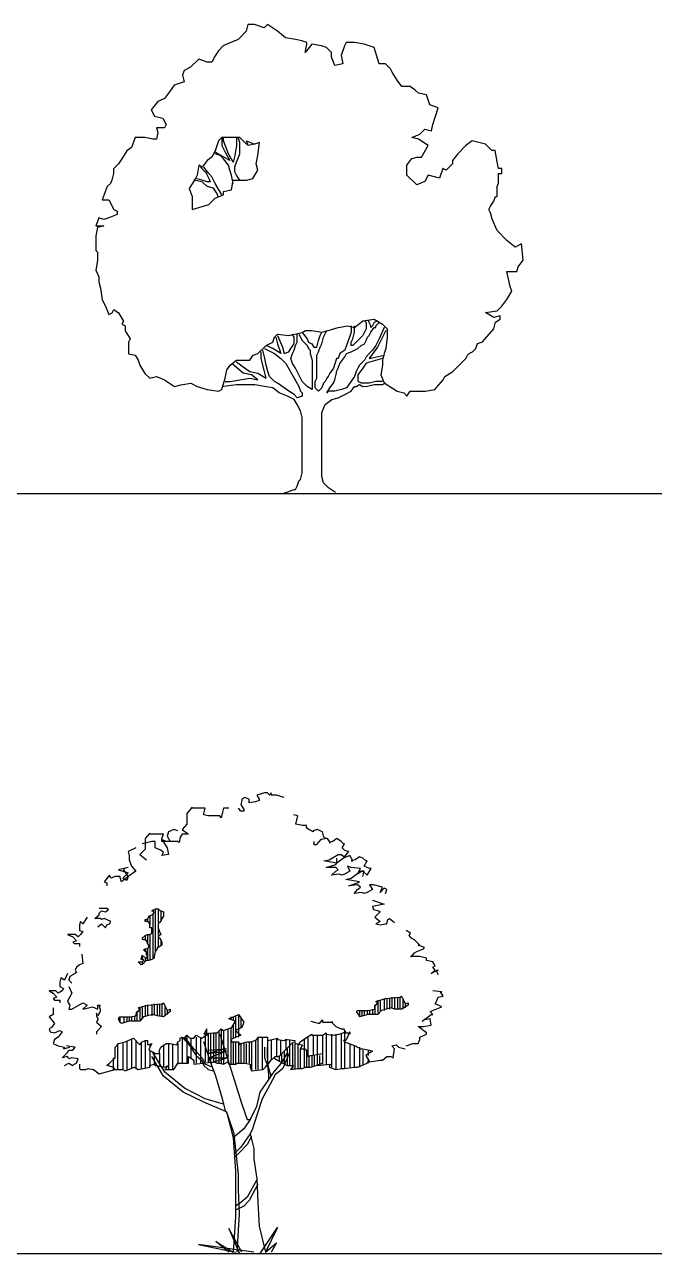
# Model space of a CAD drawing. Header units: millimetres. Extents: x 87938 to 265635, y 330093 to 434310.
# Drawn here: x 154662 to 168151, y 381523 to 407857 of the extents above; entities that cross this region are included whole.
import ezdxf

# ---------------------------------------------------------------- set-up
doc = ezdxf.new("R2010")
doc.units = ezdxf.units.MM
doc.layers.add('www.cad-blocks.net', color=7, linetype='Continuous')

# ---------------------------------------------------------------- blocks, each defined once
blk = doc.blocks.new('A$C095515B6')
for p, q in [((3261, 10052), (3225, 9911)), ((3402, 10052), (3261, 10052)), ((3610, 9984), (3402, 10052)), ((3682, 10052), (3610, 9984)), ((3891, 9912), (3682, 10052)), ((3085, 9771), (3049, 9735)), ((3225, 9911), (3085, 9771)), ((4067, 9771), (3891, 9912)), ((4276, 9735), (4067, 9771)), ((2628, 9490), (2560, 9386)), ((2732, 9594), (2628, 9490)), ((2805, 9631), (2732, 9594)), ((3049, 9735), (2805, 9631)), ((4416, 9703), (4276, 9735)), ((4524, 9667), (4416, 9703)), ((4629, 9631), (4488, 9455)), ((4488, 9455), (4524, 9631)), ((4524, 9631), (4524, 9667)), ((4837, 9595), (4629, 9631)), ((4945, 9563), (4837, 9595)), ((5050, 9455), (4945, 9563)), ((5330, 9596), (5258, 9387)), ((5366, 9668), (5330, 9596)), ((5539, 9668), (5366, 9668)), ((5751, 9632), (5539, 9668)), ((5960, 9564), (5751, 9632)), ((6068, 9211), (5960, 9564)), ((2207, 9314), (2031, 9141)), ((2384, 9246), (2207, 9314)), ((2488, 9246), (2384, 9246)), ((2560, 9386), (2488, 9246)), ((5050, 9351), (5050, 9455)), ((5118, 9175), (5050, 9351)), ((5258, 9387), (5294, 9211)), ((1891, 9069), (1859, 8965)), ((1859, 8965), (1891, 8824)), ((2031, 9141), (1891, 9069)), ((5294, 9211), (5118, 9175)), ((6208, 9211), (6068, 9211)), ((6313, 9107), (6208, 9211)), ((6349, 9035), (6313, 9107)), ((6453, 8862), (6349, 9035)), ((1682, 8752), (1578, 8612)), ((1891, 8824), (1682, 8752)), ((6557, 8722), (6453, 8862)), ((6734, 8722), (6557, 8722)), ((6838, 8650), (6734, 8722)), ((1470, 8471), (1330, 8403)), ((1578, 8612), (1470, 8471)), ((6910, 8582), (6838, 8650)), ((7083, 8546), (6910, 8582)), ((7155, 8334), (7083, 8546)), ((1330, 8403), (1190, 8227)), ((1190, 8227), (1262, 8086)), ((7331, 8266), (7155, 8334)), ((7223, 7913), (7331, 8266)), ((1262, 8086), (1438, 8050)), ((1438, 8050), (1506, 7910)), ((1506, 7910), (1470, 7842)), ((7191, 7772), (7223, 7913)), ((1470, 7842), (1298, 7842)), ((1298, 7842), (1330, 7738)), ((1330, 7738), (1298, 7597)), ((6770, 7632), (6943, 7704)), ((6943, 7704), (7051, 7808)), ((7051, 7808), (7191, 7772)), ((769, 7421), (665, 7348)), ((841, 7629), (769, 7421)), ((1049, 7629), (841, 7629)), ((1226, 7597), (1049, 7629)), ((1298, 7597), (1226, 7597)), ((2629, 7562), (2561, 7349)), ((2701, 7630), (2629, 7562)), ((2733, 7630), (2701, 7598)), ((2805, 7630), (2701, 7630)), ((2701, 7598), (2701, 7458)), ((2701, 7458), (2769, 7317)), ((2733, 7562), (2733, 7630)), ((2842, 7281), (2733, 7562)), ((2946, 7630), (2805, 7630)), ((3086, 7630), (2946, 7630)), ((3014, 7458), (2982, 7245)), ((3014, 7630), (3014, 7458)), ((3086, 7526), (3050, 7630)), ((3190, 7526), (3086, 7630)), ((3086, 7281), (3086, 7526)), ((3263, 7458), (3190, 7526)), ((3263, 7458), (3226, 7562)), ((3226, 7562), (3403, 7490)), ((3403, 7490), (3263, 7458)), ((3403, 7490), (3263, 7458)), ((3507, 7526), (3403, 7490)), ((3471, 7246), (3507, 7526)), ((6911, 7600), (6770, 7632)), ((7119, 7460), (6911, 7600)), ((6979, 7211), (7119, 7460)), ((7925, 7460), (7753, 7284)), ((8065, 7564), (7925, 7460)), ((8206, 7528), (8065, 7564)), ((8346, 7492), (8206, 7528)), ((8486, 7352), (8346, 7492)), ((561, 7176), (488, 7068)), ((665, 7348), (561, 7176)), ((2385, 7141), (2281, 7000)), ((2489, 7209), (2385, 7141)), ((2561, 7349), (2489, 7209)), ((2874, 7141), (2561, 7317)), ((2665, 7245), (2561, 7281)), ((2733, 7177), (2665, 7245)), ((2842, 7037), (2733, 7177)), ((2769, 7317), (2874, 7141)), ((2946, 7105), (2842, 7281)), ((2982, 7245), (2946, 7105)), ((3014, 7105), (3086, 7281)), ((3435, 7069), (3471, 7246)), ((6662, 7038), (6770, 7179)), ((6770, 7179), (6875, 7211)), ((6875, 7211), (6979, 7211)), ((7753, 7284), (7644, 7143)), ((7644, 7143), (7644, 7071)), ((8558, 7352), (8486, 7352)), ((8595, 7108), (8558, 7352)), ((384, 6859), (348, 6719)), ((488, 7068), (384, 6964)), ((384, 6964), (384, 6859)), ((2208, 7036), (2172, 6824)), ((2281, 7000), (2208, 7036)), ((2244, 7000), (2313, 6928)), ((2421, 6860), (2313, 7000)), ((2313, 6928), (2349, 6896)), ((2349, 6896), (2385, 6824)), ((2489, 6788), (2421, 6860)), ((2874, 6929), (2842, 7037)), ((2910, 6824), (2874, 6929)), ((2982, 7001), (3014, 7105)), ((2982, 6897), (2982, 7001)), ((3014, 6824), (2982, 6897)), ((3367, 6756), (3471, 6929)), ((3471, 6929), (3435, 7069)), ((6662, 6826), (6662, 7038)), ((7436, 6967), (7364, 6758)), ((7504, 6931), (7436, 6967)), ((7644, 7071), (7504, 6931)), ((8627, 6967), (8595, 7108)), ((8699, 6967), (8627, 6967)), ((8627, 6759), (8627, 6863)), ((8627, 6863), (8699, 6863)), ((8699, 6863), (8699, 6967)), ((316, 6647), (244, 6579)), ((348, 6719), (316, 6647)), ((2140, 6756), (2000, 6543)), ((2281, 6684), (2104, 6720)), ((2172, 6824), (2140, 6756)), ((2281, 6720), (2140, 6756)), ((2385, 6684), (2281, 6720)), ((2385, 6580), (2281, 6684)), ((2385, 6824), (2421, 6756)), ((2453, 6684), (2385, 6684)), ((2421, 6756), (2453, 6684)), ((2561, 6648), (2489, 6788)), ((2702, 6403), (2561, 6648)), ((2946, 6648), (2910, 6824)), ((2910, 6508), (2946, 6720)), ((2946, 6720), (3227, 6720)), ((3086, 6720), (3014, 6824)), ((3227, 6720), (3367, 6756)), ((6875, 6618), (6662, 6826)), ((7051, 6686), (6875, 6618)), ((7119, 6826), (7051, 6686)), ((7364, 6758), (7119, 6826)), ((8595, 6582), (8627, 6651)), ((8627, 6651), (8627, 6759)), ((244, 6579), (140, 6298)), ((2000, 6543), (2068, 6367)), ((2068, 6367), (2068, 6086)), ((2525, 6544), (2385, 6580)), ((2421, 6195), (2561, 6335)), ((2593, 6439), (2525, 6544)), ((2561, 6335), (2734, 6403)), ((2630, 6350), (2593, 6439)), ((2734, 6475), (2910, 6508)), ((2734, 6403), (2734, 6475)), ((8523, 6266), (8559, 6370)), ((8559, 6370), (8595, 6370)), ((8595, 6370), (8595, 6582)), ((140, 6298), (280, 6298)), ((280, 6298), (385, 6086)), ((385, 6086), (457, 6054)), ((2068, 6086), (2421, 6195)), ((8419, 6089), (8455, 6161)), ((8455, 6021), (8419, 6089)), ((8455, 6161), (8523, 6266)), ((68, 5913), (0, 5737)), ((176, 5877), (68, 5913)), ((281, 5913), (176, 5877)), ((457, 5981), (281, 5913)), ((457, 6054), (457, 5981)), ((8487, 5881), (8455, 6021)), ((8595, 5636), (8487, 5881)), ((0, 5737), (176, 5737)), ((36, 5701), (0, 5524)), ((176, 5737), (36, 5701)), ((8804, 5424), (8595, 5636)), ((0, 5524), (0, 5211)), ((8980, 5284), (8804, 5424)), ((9121, 5356), (8980, 5284)), ((9157, 5003), (9121, 5356)), ((0, 5211), (36, 5175)), ((36, 5175), (36, 5139)), ((36, 5139), (36, 4999)), ((36, 4999), (0, 4790)), ((0, 4790), (69, 4650)), ((8876, 4442), (8804, 4758)), ((8804, 4758), (9017, 4758)), ((9017, 4758), (9049, 4863)), ((9049, 4863), (9157, 5003)), ((69, 4650), (69, 4542)), ((69, 4542), (105, 4402)), ((105, 4402), (141, 4157)), ((8804, 4161), (8909, 4337)), ((8909, 4337), (8876, 4442)), ((141, 4157), (209, 4017)), ((209, 4017), (281, 3840)), ((8596, 3916), (8700, 4021)), ((8700, 4021), (8804, 4161)), ((281, 3840), (350, 3877)), ((350, 3877), (386, 3949)), ((386, 3949), (490, 3877)), ((490, 3877), (598, 3700)), ((598, 3700), (562, 3632)), ((5541, 3562), (5718, 3703)), ((5718, 3703), (5962, 3739)), ((5754, 3703), (5790, 3671)), ((5858, 3671), (5844, 3710)), ((5962, 3739), (6139, 3635)), ((6034, 3703), (5962, 3671)), ((8347, 3880), (8596, 3916)), ((8524, 3776), (8347, 3880)), ((8664, 3812), (8524, 3776)), ((8560, 3672), (8664, 3740)), ((8664, 3740), (8664, 3812)), ((562, 3632), (630, 3596)), ((630, 3596), (630, 3492)), ((630, 3492), (739, 3316)), ((4138, 3389), (4419, 3457)), ((4419, 3457), (4491, 3494)), ((4419, 3457), (4527, 3317)), ((4491, 3494), (4631, 3494)), ((4631, 3494), (4840, 3458)), ((4808, 3390), (4840, 3458)), ((4840, 3458), (4980, 3494)), ((4912, 3422), (4948, 3494)), ((4980, 3494), (5193, 3562)), ((5193, 3562), (5401, 3598)), ((5401, 3598), (5541, 3562)), ((5473, 3458), (5437, 3354)), ((5473, 3598), (5473, 3458)), ((5509, 3318), (5541, 3458)), ((5541, 3494), (5541, 3598)), ((5541, 3458), (5541, 3494)), ((5754, 3458), (5718, 3390)), ((5790, 3530), (5754, 3458)), ((5790, 3671), (5790, 3598)), ((5790, 3598), (5790, 3530)), ((5894, 3598), (5858, 3671)), ((5858, 3390), (5894, 3458)), ((5930, 3598), (5894, 3562)), ((5894, 3562), (5894, 3598)), ((5894, 3458), (5962, 3562)), ((5962, 3671), (5930, 3598)), ((5962, 3562), (5998, 3562)), ((5998, 3599), (6071, 3671)), ((5998, 3562), (5998, 3599)), ((6211, 3494), (6035, 3141)), ((6175, 3563), (6071, 3318)), ((6139, 3635), (6243, 3530)), ((6243, 3530), (6243, 3354)), ((8280, 3251), (8524, 3531)), ((8524, 3531), (8560, 3672)), ((739, 3316), (703, 3247)), ((703, 3247), (703, 2999)), ((3473, 3000), (3649, 3177)), ((3649, 3177), (3790, 3249)), ((3790, 3108), (3649, 3177)), ((3790, 3249), (3826, 3353)), ((3826, 3353), (3894, 3421)), ((3858, 3353), (3894, 3213)), ((3894, 3421), (4138, 3389)), ((3894, 3389), (3998, 3141)), ((3894, 3213), (3966, 3000)), ((4175, 3109), (4247, 3213)), ((4247, 3353), (4210, 3421)), ((4247, 3213), (4247, 3353)), ((4247, 3073), (4279, 3177)), ((4279, 3177), (4315, 3249)), ((4315, 3353), (4315, 3421)), ((4315, 3249), (4315, 3353)), ((4351, 3421), (4419, 3281)), ((4419, 3281), (4491, 3213)), ((4491, 3213), (4527, 3177)), ((4527, 3317), (4559, 3249)), ((4527, 3177), (4559, 3109)), ((4559, 3249), (4631, 3213)), ((4631, 3213), (4668, 3141)), ((4736, 3141), (4772, 3281)), ((4772, 3281), (4808, 3390)), ((4808, 3141), (4840, 3213)), ((4840, 3213), (4876, 3353)), ((4876, 3353), (4912, 3422)), ((5369, 3177), (5333, 3073)), ((5437, 3354), (5369, 3177)), ((5473, 3249), (5509, 3318)), ((5473, 3177), (5473, 3249)), ((5509, 3177), (5473, 3177)), ((5614, 3282), (5509, 3177)), ((5682, 3354), (5614, 3282)), ((5614, 3109), (5682, 3177)), ((5718, 3390), (5682, 3354)), ((5682, 3177), (5754, 3214)), ((5754, 3214), (5790, 3282)), ((5790, 3282), (5822, 3354)), ((5822, 3354), (5858, 3390)), ((5999, 3178), (5930, 3073)), ((6071, 3318), (5999, 3178)), ((6243, 3354), (6211, 3110)), ((8139, 3110), (8175, 3215)), ((8175, 3215), (8280, 3251)), ((703, 2999), (843, 2967)), ((843, 2967), (911, 2859)), ((3297, 2860), (3369, 2968)), ((3369, 2968), (3473, 3000)), ((3545, 2896), (3545, 3036)), ((3613, 2932), (3577, 3072)), ((3613, 3108), (3826, 3000)), ((3649, 2756), (3613, 2932)), ((3966, 3000), (3790, 3108)), ((3826, 3000), (3966, 2896)), ((3998, 3141), (4034, 3000)), ((4034, 3000), (4138, 3036)), ((4138, 3036), (4175, 3109)), ((4175, 2896), (4211, 3000)), ((4211, 3000), (4247, 3073)), ((4559, 3109), (4595, 3073)), ((4595, 3073), (4596, 3001)), ((4596, 3001), (4632, 2860)), ((4668, 3141), (4736, 3141)), ((4736, 2969), (4772, 3037)), ((4736, 2896), (4736, 2969)), ((4772, 3037), (4808, 3141)), ((5229, 3001), (5193, 2897)), ((5333, 3073), (5229, 3001)), ((5229, 2792), (5333, 2933)), ((5333, 2933), (5369, 3001)), ((5369, 3001), (5473, 3037)), ((5473, 3037), (5542, 3073)), ((5542, 3073), (5614, 3109)), ((5790, 2933), (5754, 2861)), ((5858, 3001), (5790, 2933)), ((6139, 2897), (5790, 2793)), ((6035, 3141), (5858, 2897)), ((5930, 3073), (5858, 3001)), ((5858, 2897), (6175, 2969)), ((6175, 3001), (6139, 2861)), ((6175, 2969), (6139, 2897)), ((6211, 3110), (6175, 3001)), ((7787, 2757), (7927, 2898)), ((7927, 2898), (7963, 2970)), ((7963, 2970), (7999, 3002)), ((7999, 3002), (8067, 3038)), ((8067, 3038), (8139, 3110)), ((911, 2859), (947, 2754)), ((947, 2754), (1052, 2578)), ((2772, 2475), (2808, 2651)), ((2808, 2651), (2876, 2755)), ((2876, 2755), (3016, 2860)), ((3156, 2579), (2912, 2791)), ((3016, 2860), (3088, 2860)), ((3016, 2827), (3156, 2719)), ((3088, 2860), (3297, 2860)), ((3156, 2719), (3297, 2615)), ((3613, 2615), (3545, 2896)), ((3686, 2615), (3649, 2756)), ((3966, 2896), (4070, 2792)), ((4070, 2792), (4247, 2475)), ((4211, 2792), (4175, 2896)), ((4279, 2688), (4211, 2792)), ((4351, 2547), (4279, 2688)), ((4632, 2860), (4632, 2720)), ((4632, 2720), (4632, 2580)), ((4736, 2792), (4736, 2896)), ((4736, 2756), (4736, 2792)), ((4736, 2688), (4736, 2756)), ((4736, 2580), (4736, 2688)), ((5089, 2688), (5017, 2580)), ((5157, 2897), (5089, 2688)), ((5193, 2897), (5157, 2897)), ((5157, 2616), (5193, 2688)), ((5193, 2688), (5229, 2792)), ((5614, 2688), (5578, 2616)), ((5650, 2756), (5614, 2688)), ((5718, 2688), (5614, 2548)), ((5754, 2861), (5650, 2756)), ((5790, 2793), (5718, 2688)), ((6139, 2757), (6103, 2548)), ((6139, 2861), (6139, 2757)), ((7646, 2617), (7787, 2757)), ((1052, 2578), (1160, 2474)), ((1160, 2474), (1300, 2510)), ((1300, 2510), (1473, 2438)), ((1473, 2438), (1685, 2298)), ((2704, 2230), (2772, 2475)), ((2772, 2406), (2876, 2406)), ((2876, 2406), (3088, 2439)), ((3088, 2439), (3297, 2475)), ((3333, 2547), (3156, 2579)), ((3297, 2615), (3473, 2579)), ((3297, 2475), (3473, 2439)), ((3473, 2439), (3333, 2547)), ((3473, 2579), (3650, 2475)), ((3650, 2475), (3613, 2615)), ((3718, 2511), (3686, 2615)), ((3790, 2439), (3718, 2511)), ((3826, 2407), (3790, 2439)), ((3894, 2371), (3826, 2407)), ((4035, 2267), (3894, 2371)), ((4247, 2475), (4351, 2299)), ((4419, 2407), (4351, 2547)), ((4455, 2371), (4419, 2407)), ((4528, 2299), (4455, 2371)), ((4632, 2580), (4632, 2475)), ((4632, 2475), (4632, 2371)), ((4632, 2371), (4632, 2299)), ((4700, 2407), (4736, 2475)), ((4700, 2335), (4700, 2407)), ((4736, 2475), (4736, 2580)), ((4876, 2371), (4840, 2267)), ((4912, 2407), (4876, 2371)), ((4949, 2476), (4912, 2407)), ((4981, 2512), (4949, 2476)), ((5017, 2580), (4981, 2512)), ((5017, 2267), (5089, 2371)), ((5089, 2371), (5121, 2440)), ((5121, 2440), (5157, 2580)), ((5157, 2580), (5157, 2616)), ((5474, 2408), (5370, 2267)), ((5542, 2512), (5474, 2408)), ((5578, 2616), (5542, 2512)), ((5614, 2548), (5614, 2408)), ((5614, 2408), (5682, 2372)), ((5682, 2372), (5754, 2372)), ((5754, 2372), (5859, 2372)), ((5859, 2372), (5999, 2408)), ((5999, 2408), (6139, 2408)), ((6103, 2548), (6175, 2372)), ((6139, 2336), (6211, 2372)), ((6175, 2372), (6456, 2196)), ((7262, 2232), (7438, 2441)), ((7438, 2441), (7474, 2513)), ((7474, 2513), (7646, 2617)), ((1685, 2298), (1826, 2334)), ((1826, 2334), (2034, 2370)), ((2034, 2370), (2174, 2298)), ((2174, 2298), (2387, 2230)), ((2387, 2230), (2631, 2194)), ((2631, 2194), (2704, 2230)), ((3016, 2334), (2736, 2298)), ((3193, 2334), (3016, 2334)), ((3405, 2335), (3193, 2334)), ((3614, 2299), (3405, 2335)), ((3790, 2267), (3614, 2299)), ((3930, 2158), (3790, 2267)), ((4107, 2090), (3930, 2158)), ((4139, 2195), (4035, 2267)), ((4247, 2126), (4139, 2195)), ((4315, 2054), (4247, 2126)), ((4351, 2299), (4387, 2195)), ((4387, 2195), (4419, 2159)), ((4419, 2159), (4420, 2090)), ((4632, 2231), (4528, 2299)), ((4632, 2299), (4632, 2231)), ((4700, 2267), (4700, 2335)), ((4736, 2231), (4700, 2267)), ((4772, 2195), (4736, 2231)), ((4840, 2267), (4772, 2195)), ((4949, 2159), (5017, 2267)), ((4981, 2195), (4949, 2159)), ((5121, 2195), (4981, 2195)), ((5261, 2231), (5121, 2195)), ((5193, 2055), (5334, 2127)), ((5370, 2267), (5261, 2231)), ((5334, 2127), (5474, 2195)), ((5474, 2195), (5542, 2299)), ((5542, 2299), (5578, 2299)), ((5578, 2299), (5650, 2336)), ((5650, 2336), (5718, 2299)), ((5718, 2299), (5823, 2300)), ((5823, 2300), (5963, 2336)), ((5963, 2336), (6139, 2336)), ((6456, 2196), (6596, 2160)), ((6596, 2160), (6665, 2091)), ((6665, 2091), (6737, 2196)), ((6737, 2196), (6945, 2196)), ((6945, 2196), (7053, 2196)), ((7053, 2196), (7262, 2232)), ((4247, 2018), (4107, 2090)), ((4315, 1914), (4247, 2018)), ((4420, 2090), (4315, 2054)), ((4388, 1774), (4315, 1914)), ((4841, 1738), (4913, 1914)), ((4913, 1914), (5053, 2019)), ((5053, 2019), (5193, 2055)), ((4420, 1633), (4388, 1774)), ((4420, 1457), (4420, 1633)), ((4841, 1598), (4841, 1738)), ((4841, 1389), (4841, 1598)), ((4420, 1144), (4420, 1457)), ((4841, 1144), (4841, 1389)), ((4420, 968), (4420, 1144)), ((4841, 864), (4841, 1144)), ((4420, 864), (4420, 968)), ((4420, 651), (4420, 864)), ((4841, 583), (4841, 864)), ((4420, 583), (4420, 651)), ((4420, 443), (4420, 583)), ((4841, 371), (4841, 583)), ((4316, 162), (4352, 266)), ((4352, 266), (4388, 302)), ((4388, 302), (4420, 443)), ((4877, 230), (4841, 371)), ((4009, 0), (4072, 22)), ((4072, 22), (4248, 90)), ((4248, 90), (4280, 90)), ((4280, 90), (4316, 162)), ((4982, 126), (4877, 230)), ((5090, 54), (4982, 126)), ((5140, 22), (5090, 54))]:
    blk.add_line(p, q)
blk = doc.blocks.new('A$C32EB6AA5')
for points in [[(5031, 9770), (4866, 9821), (4752, 9821), (4752, 9872), (4726, 9821), (4675, 9872), (4612, 9872), (4447, 9821), (4498, 9732), (4498, 9707), (4421, 9681), (4282, 9656), (4282, 9707), (4282, 9732), (4193, 9770), (4129, 9732), (4129, 9707), (4104, 9618), (4167, 9516), (4167, 9478), (4104, 9478), (4053, 9541)], [(3850, 9541), (3736, 9541), (3710, 9453), (3684, 9338), (3659, 9376), (3519, 9376), (3405, 9376), (3316, 9402), (3316, 9427), (3342, 9541), (3062, 9541), (3062, 9567), (2948, 9427), (2948, 9287), (2948, 9262), (2948, 9198), (2846, 9084), (2986, 8982)], [(5933, 8893), (5883, 8919), (5857, 9033), (5743, 9084), (5654, 9059), (5654, 9033), (5565, 9084), (5514, 9122), (5514, 9173), (5425, 9173), (5285, 9198), (5323, 9376), (5234, 9402)], [(2948, 8982), (2846, 8982), (2808, 8919), (2783, 8805), (2757, 8830), (2618, 8830), (2503, 8830), (2414, 8868), (2414, 8893), (2452, 8982), (2160, 8982), (2160, 9008), (2058, 8893), (2058, 8754), (2058, 8728), (2058, 8665), (1944, 8550), (2084, 8436)], [(2757, 9059), (2668, 9084), (2554, 9033), (2529, 8944), (2592, 8830), (2414, 8830), (2414, 8868), (2529, 8690), (2554, 8550), (2414, 8525), (2452, 8589), (2389, 8639), (2274, 8690), (2274, 8830), (2198, 8830), (1995, 8779)], [(1855, 8690), (1690, 8614), (1715, 8525), (1715, 8436), (1766, 8296), (1855, 8195), (1690, 8080), (1601, 8220), (1627, 8271)], [(6721, 8080), (6747, 8195), (6696, 8195), (6607, 8131), (6670, 8246), (6467, 8271), (6391, 8296), (6441, 8195), (6327, 8131), (6276, 8106), (6213, 8131), (6048, 8106), (6137, 8195), (6187, 8220), (6137, 8271), (5933, 8271), (6137, 8334), (6162, 8360), (5883, 8411), (5997, 8436), (6187, 8550), (6251, 8550), (6327, 8500), (6416, 8614), (6391, 8614), (6327, 8639), (6276, 8690), (6327, 8779), (6302, 8779), (6251, 8830), (6162, 8893), (6073, 8830), (5997, 8805), (6022, 8805), (5959, 8893), (5819, 8868), (5717, 8754), (5679, 8754), (5679, 8830)], [(7204, 7712), (7229, 7801), (7178, 7826), (7089, 7737), (7141, 7852), (6950, 7902), (6861, 7902), (6924, 7801), (6810, 7737), (6747, 7712), (6696, 7737), (6530, 7712), (6607, 7801), (6670, 7852), (6607, 7902), (6416, 7877), (6607, 7941), (6645, 7966), (6353, 8017), (6467, 8042), (6670, 8195), (6721, 8195), (6810, 8106), (6899, 8246), (6861, 8246), (6810, 8271), (6747, 8296), (6810, 8411), (6784, 8411), (6721, 8474), (6645, 8500), (6556, 8436), (6467, 8411), (6505, 8411), (6441, 8525), (6302, 8474), (6187, 8385), (6162, 8360), (6162, 8474)], [(1690, 8271), (1486, 8220), (1690, 8157), (1575, 8042), (1601, 8017), (1690, 8080), (1665, 7991), (1627, 8017), (1575, 7991), (1550, 7966), (1512, 8080), (1436, 8080), (1411, 8080), (1322, 8042), (1296, 8106), (1182, 7966), (1233, 7941), (1233, 7877)], [(1042, 7000), (1118, 7064), (1207, 6975), (1233, 7039), (1296, 7064), (1322, 7115), (1182, 7178), (1118, 7153), (1093, 7178), (979, 7178), (1068, 7255), (1068, 7293), (1118, 7343), (1207, 7318), (1271, 7369), (1233, 7394), (1068, 7394)], [(2198, 7343), (2313, 7394), (2389, 7343), (2452, 7318), (2452, 7293), (2452, 7255), (2452, 7229), (2414, 7178), (2389, 7115), (2338, 7064), (2338, 7039), (2338, 6975), (2363, 6899), (2389, 6835), (2363, 6810), (2338, 6784), (2363, 6759), (2389, 6721), (2414, 6670), (2414, 6645), (2414, 6607), (2338, 6556), (2313, 6556), (2313, 6530), (2274, 6467), (2249, 6365), (2249, 6327), (2198, 6302), (2134, 6276), (2109, 6276), (2058, 6276), (2020, 6213), (1970, 6187), (1944, 6213), (1906, 6251), (1970, 6251), (1995, 6251), (2020, 6276), (2020, 6302), (1995, 6302), (1970, 6302), (1995, 6391), (2020, 6365), (2084, 6327), (2109, 6365), (2109, 6391), (2084, 6391), (2084, 6416), (2084, 6441), (2084, 6467), (2058, 6467), (2020, 6505), (2058, 6530), (2084, 6530), (2134, 6556), (2134, 6581), (2134, 6607), (2109, 6645), (2109, 6670), (2084, 6696), (2058, 6721), (2020, 6721), (1995, 6759), (2058, 6810), (2109, 6835), (2160, 6835), (2198, 6861), (2198, 6899), (2198, 6924), (2198, 6950), (2198, 6975), (2160, 6975), (2160, 7039), (2160, 7064), (2134, 7089), (2109, 7115), (2084, 7115), (2058, 7115), (2058, 7153), (2084, 7153), (2109, 7178), (2134, 7204), (2134, 7229), (2198, 7255), (2224, 7255), (2249, 7318), (2198, 7343)], [(2274, 7394), (2274, 6467)], [(2338, 7394), (2338, 7089)], [(6924, 7572), (7178, 7483), (6924, 7432), (6950, 7369), (7064, 7343), (7089, 7318), (6975, 7204), (7089, 7115), (7000, 7064), (7089, 7039), (7204, 7064), (7229, 7064), (7255, 7153), (7293, 7178), (7394, 7089)], [(813, 7204), (724, 7064), (674, 7115), (648, 7039), (648, 6924), (724, 6899), (674, 6835), (623, 6784), (559, 6835), (394, 6835), (509, 6784), (584, 6696), (509, 6670), (534, 6645), (623, 6645), (648, 6645), (648, 6581)], [(2109, 7178), (2109, 7115)], [(2160, 7229), (2160, 7039)], [(2224, 7369), (2224, 7343)], [(2224, 7293), (2224, 6327)], [(2389, 7343), (2389, 7115)], [(2338, 6950), (2338, 6810)], [(8334, 5971), (8296, 6073), (8334, 6073), (8182, 5997), (8271, 6073), (8220, 6137), (8271, 6162), (8220, 6251), (8080, 6276), (8080, 6327), (7941, 6365), (7737, 6365), (7763, 6365), (7826, 6441), (7877, 6467), (8017, 6530), (8042, 6556), (7902, 6607), (7941, 6607), (7902, 6645), (7877, 6670), (7826, 6721), (7763, 6759), (7712, 6810), (7737, 6861), (7649, 6924)], [(2058, 6810), (2058, 6721)], [(2109, 6835), (2109, 6645)], [(2160, 6835), (2160, 6302)], [(2338, 6784), (2338, 6556)], [(2389, 6721), (2389, 6607)], [(699, 6416), (724, 6213), (648, 6187), (584, 6137), (559, 6073), (584, 6022), (559, 5997), (445, 5933), (420, 5857), (483, 5793)], [(1995, 6391), (1995, 6302)], [(2058, 6530), (2058, 6467)], [(2058, 6327), (2058, 6251)], [(2109, 6530), (2109, 6276)], [(1995, 6251), (1995, 6187)], [(394, 5997), (331, 5857), (254, 5908), (229, 5819), (229, 5717), (305, 5679), (280, 5628), (191, 5577), (140, 5628), (0, 5628), (89, 5577), (165, 5489), (89, 5463), (115, 5425), (191, 5425), (229, 5425), (229, 5374)], [(420, 5717), (483, 5577), (420, 5463), (394, 5400), (445, 5323), (420, 5234), (483, 5234), (724, 5374), (813, 5323), (724, 5234), (927, 5285), (1042, 5234), (1042, 5323), (1093, 5323), (1068, 5285), (1093, 5234), (1093, 5184), (1042, 5095), (1016, 5146), (1016, 5095), (1042, 5031), (1042, 5006), (1016, 4955), (1118, 4866), (1042, 4777), (1016, 4752), (1016, 4701)], [(7649, 4447), (7788, 4498), (7902, 4498), (7941, 4586), (7941, 4637), (8080, 4701), (8080, 4726), (7902, 4866), (8017, 4866), (8182, 4891), (8157, 5031), (8042, 5006), (7991, 4980), (8182, 5120), (8220, 5120), (8157, 5184), (8411, 5285), (8271, 5349), (8296, 5400), (8334, 5489), (8436, 5514), (8385, 5603), (8411, 5603), (8220, 5628)], [(1906, 5260), (2109, 5323), (2414, 5349), (2452, 5374), (2529, 5209), (2592, 5234), (2592, 5184), (2452, 5069), (2313, 5095), (2224, 5120), (2020, 5069), (1944, 4980), (1881, 4980), (1715, 4980), (1550, 4930), (1512, 4955), (1486, 5031), (1512, 5069), (1741, 5069), (1855, 5095), (1881, 5184), (1906, 5184), (1944, 5234), (1906, 5260)], [(1944, 5285), (1944, 5006)], [(1995, 5285), (1995, 5031)], [(2058, 5323), (2058, 5069)], [(2109, 5323), (2109, 5095)], [(2198, 5323), (2198, 5095)], [(2249, 5349), (2249, 5120)], [(2313, 5349), (2313, 5095)], [(2363, 5349), (2363, 5095)], [(2414, 5349), (2414, 5095)], [(2477, 5285), (2477, 5095)], [(7000, 5400), (7204, 5463), (7509, 5489), (7547, 5514), (7623, 5349), (7687, 5374), (7687, 5323), (7547, 5234), (7394, 5234), (7318, 5260), (7115, 5209), (7039, 5120), (6975, 5120), (6835, 5120), (6645, 5069), (6645, 5095), (6581, 5184), (6607, 5209), (6835, 5209), (6975, 5234), (6975, 5323), (7000, 5323), (7039, 5374), (7000, 5400)], [(6975, 5323), (6975, 5120)], [(7039, 5425), (7039, 5146)], [(7089, 5425), (7089, 5184)], [(7178, 5463), (7178, 5209)], [(7229, 5463), (7229, 5234)], [(7293, 5463), (7293, 5234)], [(7343, 5489), (7343, 5260)], [(7394, 5489), (7394, 5234)], [(7458, 5489), (7458, 5234)], [(7509, 5489), (7509, 5234)], [(7572, 5425), (7572, 5234)], [(7623, 5349), (7623, 5260)], [(89, 5260), (89, 5120), (0, 5069), (115, 4930), (51, 4841), (0, 4815), (25, 4752), (115, 4726), (229, 4777), (280, 4752), (191, 4637), (115, 4586), (89, 4498), (191, 4447), (331, 4421), (305, 4383), (445, 4421)], [(648, 4053), (648, 3964), (674, 3939), (788, 3939), (839, 3964), (953, 3939), (1068, 3850), (1411, 3939), (1372, 3989), (1233, 4027), (1296, 4078), (1411, 4193), (1411, 4282), (1411, 4421), (1486, 4498), (1627, 4536), (1804, 4612), (1944, 4472), (1995, 4536), (2058, 4561), (2109, 4561), (2109, 4472), (2198, 4498), (2160, 4421), (2134, 4358), (2249, 4307), (2249, 4282), (2363, 4282), (2363, 4358), (2389, 4421), (2503, 4498), (2592, 4498), (2732, 4472), (2757, 4536), (2808, 4561), (2808, 4612), (2846, 4637), (2897, 4612), (2948, 4675), (3011, 4612), (3100, 4612), (3151, 4675), (3265, 4612), (3405, 4701), (3380, 4701), (3380, 4815), (3316, 4701), (3519, 4726), (3570, 4726), (3596, 4726), (3684, 4815), (3736, 4777), (3913, 4841), (3989, 4980), (3850, 5031), (4053, 5120), (4078, 5095), (4167, 4955), (4129, 4841), (3989, 4777), (4104, 4675), (3888, 4586), (3913, 4536), (3989, 4536), (4053, 4536), (4078, 4472), (4104, 4498), (4243, 4536), (4332, 4536), (4447, 4586), (4472, 4637), (4675, 4637), (4675, 4561), (4777, 4586), (4891, 4612), (4891, 4586), (5031, 4561), (5069, 4586), (5095, 4586), (5260, 4561), (5260, 4498), (5425, 4472), (5374, 4383), (5489, 4383), (5514, 4332), (5540, 4218), (5603, 4243), (5857, 4282)], [(1512, 5069), (1512, 4955)], [(1601, 5069), (1601, 4955)], [(1665, 5069), (1665, 4980)], [(1715, 5069), (1715, 4980)], [(1766, 5069), (1766, 4980)], [(1830, 5095), (1830, 4980)], [(1881, 5184), (1881, 4980)], [(2529, 5209), (2529, 5120)], [(3888, 5069), (3888, 5031)], [(3939, 5069), (3939, 5006)], [(3989, 5095), (3989, 4637)], [(4053, 5120), (4053, 4637)], [(4104, 5031), (4104, 4841)], [(5603, 4980), (5793, 4930), (5857, 5006), (5857, 4980), (5857, 4955), (6073, 4955), (6048, 4955), (6137, 4866), (6251, 4815), (6302, 4815), (6353, 4726), (6441, 4726), (6441, 4752), (6353, 4561), (6302, 4561), (6327, 4536), (6556, 4447), (6670, 4383), (6721, 4383), (6861, 4358), (6924, 4332), (6784, 4243), (6861, 4104), (7089, 4142), (7141, 4142), (7229, 4218), (7318, 4218), (7369, 4193), (7394, 4383), (7343, 4447), (7432, 4472), (7483, 4421), (7623, 4383)], [(6645, 5209), (6645, 5095)], [(6696, 5209), (6696, 5095)], [(6747, 5209), (6747, 5120)], [(6810, 5209), (6810, 5120)], [(6861, 5209), (6861, 5120)], [(6924, 5234), (6924, 5120)], [(3634, 4752), (3634, 4078)], [(3684, 4815), (3684, 4053)], [(3736, 4777), (3736, 4053)], [(3824, 4815), (3824, 4104)], [(3888, 4841), (3888, 4053)], [(3939, 4891), (3939, 4612)], [(5349, 4472), (5374, 4536), (5489, 4612), (5628, 4701), (5628, 4675), (5857, 4675), (5933, 4726), (5933, 4701), (6073, 4675), (6213, 4701), (6353, 4752)], [(6327, 4777), (6327, 3964)], [(1411, 3939), (1575, 3939), (1627, 3913), (1830, 3989), (1906, 3939), (2160, 3989), (2160, 4027), (2249, 4053), (2274, 4027), (2477, 3989), (2554, 4027), (2477, 3939), (2668, 3939), (2757, 4078), (2922, 4078), (2986, 4078), (2986, 4218), (3100, 4142), (3100, 4053), (3291, 4078), (3519, 4104), (3596, 4078), (3659, 4078), (3736, 4053), (3774, 4078), (3824, 4104), (3850, 4053), (3989, 4053), (4027, 4078), (4078, 4078), (4167, 4078), (4193, 4078), (4307, 4053), (4307, 3989), (4332, 3913), (4586, 3939), (4637, 3989), (4752, 4142), (4841, 4218), (4930, 4218), (5031, 4332), (5171, 4472), (5234, 4536)], [(1461, 4498), (1461, 3939)], [(1575, 4498), (1575, 3939)], [(1665, 4536), (1665, 3939)], [(1766, 4586), (1766, 3964)], [(1855, 4561), (1855, 3964)], [(1970, 4498), (1970, 3964)], [(2058, 4561), (2058, 3964)], [(2554, 4498), (2554, 3939)], [(2757, 4498), (2757, 4053)], [(2846, 4637), (2846, 4078)], [(2871, 4612), (3011, 4447), (3151, 4243), (3265, 4142), (3316, 4027), (3405, 3939), (3519, 3913)], [(3494, 3989), (3342, 4053), (3291, 4167), (3100, 4383), (2922, 4612)], [(2948, 4675), (2948, 4078)], [(3036, 4612), (3036, 4167)], [(3151, 4637), (3151, 4078)], [(3240, 4612), (3240, 4078)], [(4027, 25), (4078, 839), (4053, 1372), (4053, 1690), (3964, 2566), (3824, 2960), (3774, 3062), (3710, 3316), (3570, 3799), (3456, 4104), (3316, 4536)], [(3342, 4726), (3342, 4104)], [(3405, 4726), (3405, 4104)], [(3456, 4726), (3456, 4104)], [(3519, 4726), (3519, 4104)], [(3570, 4726), (3570, 4078)], [(3659, 4701), (4129, 3202), (4243, 2871), (4307, 2871), (4447, 3151), (4523, 3456), (4675, 3684), (4815, 3888), (4980, 4078), (5095, 4282)], [(3939, 4536), (3939, 4053)], [(3989, 4536), (3989, 4053)], [(4053, 4536), (4053, 4078)], [(4104, 4498), (4104, 4078)], [(4167, 4498), (4167, 4078)], [(4218, 4498), (4218, 4078)], [(4282, 4536), (4282, 4078)], [(4332, 4536), (4332, 3913)], [(4421, 4561), (4421, 3939)], [(4472, 4612), (4472, 3939)], [(4561, 4637), (4561, 3939)], [(4675, 4637), (4675, 4027)], [(4752, 4586), (4752, 4142)], [(4866, 4612), (4866, 4218)], [(4955, 4561), (4955, 4243)], [(5069, 4586), (5069, 4358)], [(5146, 4586), (5146, 4447)], [(5209, 4498), (5209, 3964)], [(5260, 4561), (5260, 3964)], [(5323, 4498), (5323, 3964)], [(5463, 4586), (5463, 4383)], [(5540, 4637), (5540, 4243)], [(5654, 4675), (5654, 4243)], [(5743, 4675), (5743, 4243)], [(5857, 4675), (5857, 4053)], [(5933, 4701), (5933, 4053)], [(6048, 4701), (6048, 3989)], [(6137, 4701), (6137, 3939)], [(6251, 4701), (6251, 3964)], [(6441, 4726), (6441, 4701)], [(331, 4027), (420, 4078), (509, 4027), (534, 4053), (584, 4078), (623, 4167), (483, 4193), (420, 4167), (394, 4218), (280, 4193), (369, 4282), (394, 4307), (420, 4358), (509, 4358), (559, 4421), (534, 4421), (369, 4447)], [(2160, 4472), (2160, 4421)], [(2160, 4332), (2160, 3989)], [(3799, 3036), (3316, 3240), (2871, 3456), (2452, 3799), (2198, 4218)], [(3736, 3202), (3342, 3316), (2897, 3545), (2477, 3888), (2224, 4307)], [(2249, 4282), (2249, 4053)], [(2363, 4282), (2363, 4027)], [(2452, 4472), (2452, 3989)], [(2643, 4472), (2643, 3939)], [(3405, 4358), (3799, 4383), (3405, 4282), (3799, 4332), (3431, 4193), (3824, 4193), (3456, 4078)], [(5146, 4307), (5006, 3964), (4841, 3824), (4675, 3519), (4561, 3316), (4447, 2960), (4358, 2668), (4307, 2566), (4104, 2274), (3964, 2134)], [(4612, 4421), (4612, 4193), (4675, 4027), (4701, 3824), (4701, 3710)], [(4752, 3799), (4701, 3989), (4675, 4218), (4675, 4421)], [(4930, 4243), (4930, 4104)], [(4980, 4282), (4980, 4078)], [(5031, 4332), (5031, 4053)], [(5095, 4383), (5095, 4027)], [(5146, 4447), (5146, 4027)], [(5374, 4383), (5374, 3964)], [(5463, 4383), (5463, 3989)], [(5514, 4358), (5514, 3989)], [(5565, 4243), (5565, 3989)], [(5628, 4243), (5628, 3989)], [(5679, 4243), (5679, 4027)], [(5743, 4243), (5743, 4027)], [(5793, 4243), (5793, 4053)], [(6441, 4472), (6441, 3989)], [(6530, 4447), (6530, 3989)], [(6645, 4421), (6645, 3989)], [(6721, 4358), (6721, 4027)], [(6835, 4358), (6835, 4243)], [(1372, 4193), (1372, 3939)], [(4815, 4193), (4891, 4142), (5006, 4078), (5095, 4027), (5234, 4027), (5171, 3939), (5349, 3964), (5425, 3964), (5489, 3989), (5603, 3989), (5857, 4078)], [(5743, 4027), (6022, 4053), (5997, 3989), (6137, 3939), (6276, 3964), (6327, 3964), (6530, 3989), (6607, 3989), (6810, 4078), (6861, 4142)], [(6835, 4167), (6835, 4078)], [(3799, 3036), (3939, 2477), (3989, 1766), (3989, 788), (3939, 25)], [(4307, 2871), (4167, 2668), (3939, 2477)], [(4332, 2503), (4243, 2338), (4078, 2160), (3964, 2058)], [(4307, 2566), (4383, 2249), (4383, 2020), (4447, 1601), (4472, 1093), (4498, 584), (4637, 25)], [(4447, 1575), (4243, 1207), (4104, 1093), (3989, 1016)], [(4472, 1486), (4282, 1131), (4167, 1016), (3989, 927)], [(4129, 25), (3850, 534), (4078, 0)], [(4523, 0), (4891, 559), (4637, 25), (4866, 229), (4752, 25)], [(4383, 25), (3202, 191), (3989, 25)], [(3850, 25), (3570, 254), (3939, 25)]]:
    blk.add_lwpolyline(points)
blk = doc.blocks.new('format')
at = {"layer": 'www.cad-blocks.net', "color": 155, "true_color": 0x546d8e}
for p, q in [((102854, 397805), (265635, 397805)), ((102854, 381523), (265635, 381523))]:
    blk.add_line(p, q, dxfattribs=at)

msp = doc.modelspace()

# ---------------------------------------------------------------- block references
for name, p in [('A$C095515B6', (156186, 397805)), ('A$C32EB6AA5', (155188, 381523))]:
    msp.add_blockref(name, p)
at = {"layer": 'www.cad-blocks.net'}
msp.add_blockref('format', (0, 0), dxfattribs=at)

doc.saveas('drawing.dxf')
